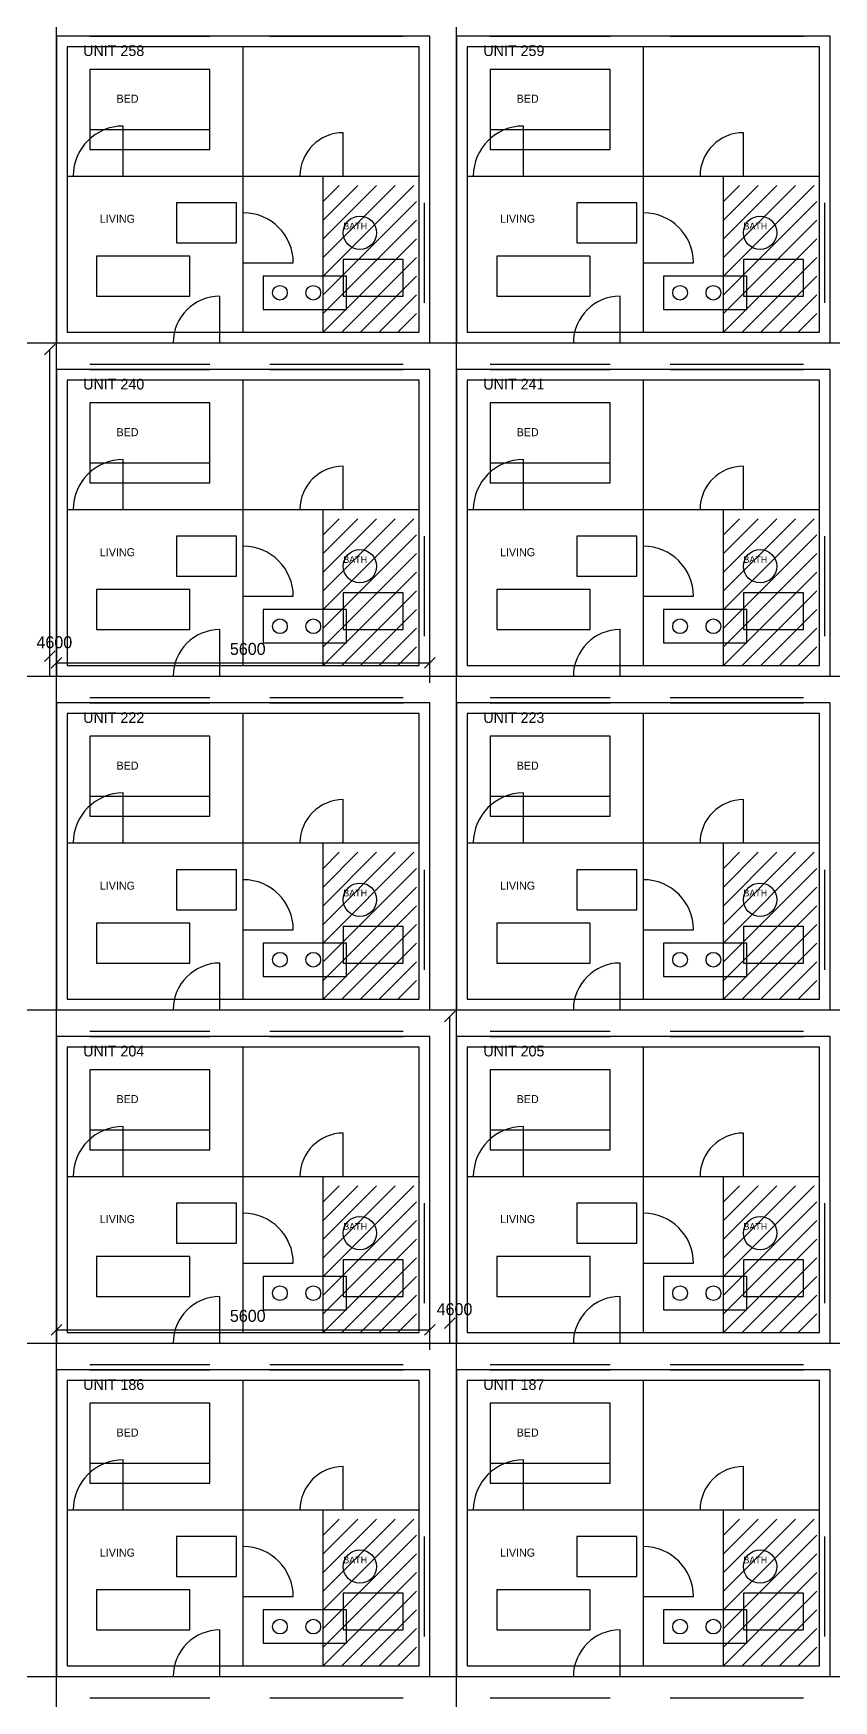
# Model space of a CAD drawing. Header units: millimetres. Extents: x -689 to 114080, y -500 to 99080.
# Drawn here: x 32653 to 44653, y 52640 to 77640 of the extents above; entities that cross this region are included whole.
import ezdxf

# ---------------------------------------------------------------- set-up
doc = ezdxf.new("R2010")
doc.units = ezdxf.units.MM
for name, color, linetype in [('DIMENSIONS', 3, 'CONTINUOUS'), ('DOORS', 2, 'CONTINUOUS'), ('FURNITURE', 5, 'CONTINUOUS'), ('GRID', 8, 'CONTINUOUS'), ('HATCH_SIM', 9, 'CONTINUOUS'), ('TEXT', 6, 'CONTINUOUS'), ('WALLS', 7, 'CONTINUOUS'), ('WINDOWS', 4, 'CONTINUOUS')]:
    doc.layers.add(name, color=color, linetype=linetype)

msp = doc.modelspace()

# ---------------------------------------------------------------- linework, layer by layer
at = {"layer": 'DIMENSIONS'}
for p, q in [((32820, 72820), (32980, 72980)), ((32900, 68300), (32900, 72900)), ((32900, 72600), (32900, 72900)), ((32820, 68220), (32980, 68380)), ((32900, 68000), (32900, 68300)), ((32920, 68120), (33080, 68280)), ((38520, 68120), (38680, 68280)), ((33000, 68200), (38600, 68200)), ((33000, 67900), (33000, 68200)), ((38600, 67900), (38600, 68200)), ((38820, 62820), (38980, 62980)), ((38900, 58300), (38900, 62900)), ((38900, 62600), (38900, 62900)), ((32920, 58120), (33080, 58280)), ((38520, 58120), (38680, 58280)), ((38820, 58220), (38980, 58380)), ((38900, 58000), (38900, 58300)), ((33000, 58200), (38600, 58200)), ((33000, 57900), (33000, 58200)), ((38600, 57900), (38600, 58200))]:
    msp.add_line(p, q, dxfattribs=at)
at = {"layer": 'DOORS'}
for p, q in [((34000, 75500), (34000, 76250)), ((40000, 75500), (40000, 76250)), ((37300, 75500), (37300, 76150)), ((43300, 75500), (43300, 76150)), ((35800, 74200), (36550, 74200)), ((41800, 74200), (42550, 74200)), ((35450, 73000), (35450, 73700)), ((41450, 73000), (41450, 73700)), ((34000, 70500), (34000, 71250)), ((40000, 70500), (40000, 71250)), ((37300, 70500), (37300, 71150)), ((43300, 70500), (43300, 71150)), ((35800, 69200), (36550, 69200)), ((41800, 69200), (42550, 69200)), ((35450, 68000), (35450, 68700)), ((41450, 68000), (41450, 68700)), ((34000, 65500), (34000, 66250)), ((40000, 65500), (40000, 66250)), ((37300, 65500), (37300, 66150)), ((43300, 65500), (43300, 66150)), ((35800, 64200), (36550, 64200)), ((41800, 64200), (42550, 64200)), ((35450, 63000), (35450, 63700)), ((41450, 63000), (41450, 63700)), ((34000, 60500), (34000, 61250)), ((40000, 60500), (40000, 61250)), ((37300, 60500), (37300, 61150)), ((43300, 60500), (43300, 61150)), ((35800, 59200), (36550, 59200)), ((41800, 59200), (42550, 59200)), ((35450, 58000), (35450, 58700)), ((41450, 58000), (41450, 58700)), ((34000, 55500), (34000, 56250)), ((40000, 55500), (40000, 56250)), ((37300, 55500), (37300, 56150)), ((43300, 55500), (43300, 56150)), ((35800, 54200), (36550, 54200)), ((41800, 54200), (42550, 54200)), ((35450, 53000), (35450, 53700)), ((41450, 53000), (41450, 53700))]:
    msp.add_line(p, q, dxfattribs=at)
for centre, radius, start, end in [((34000, 75500), 750, 90, 180), ((40000, 75500), 750, 90, 180), ((37300, 75500), 650, 90, 180), ((43300, 75500), 650, 90, 180), ((35800, 74200), 750, 0, 90), ((41800, 74200), 750, 0, 90), ((35450, 73000), 700, 90, 180), ((41450, 73000), 700, 90, 180), ((34000, 70500), 750, 90, 180), ((40000, 70500), 750, 90, 180), ((37300, 70500), 650, 90, 180), ((43300, 70500), 650, 90, 180), ((35800, 69200), 750, 0, 90), ((41800, 69200), 750, 0, 90), ((35450, 68000), 700, 90, 180), ((41450, 68000), 700, 90, 180), ((34000, 65500), 750, 90, 180), ((40000, 65500), 750, 90, 180), ((37300, 65500), 650, 90, 180), ((43300, 65500), 650, 90, 180), ((35800, 64200), 750, 0, 90), ((41800, 64200), 750, 0, 90), ((35450, 63000), 700, 90, 180), ((41450, 63000), 700, 90, 180), ((34000, 60500), 750, 90, 180), ((40000, 60500), 750, 90, 180), ((37300, 60500), 650, 90, 180), ((43300, 60500), 650, 90, 180), ((35800, 59200), 750, 0, 90), ((41800, 59200), 750, 0, 90), ((35450, 58000), 700, 90, 180), ((41450, 58000), 700, 90, 180), ((34000, 55500), 750, 90, 180), ((40000, 55500), 750, 90, 180), ((37300, 55500), 650, 90, 180), ((43300, 55500), 650, 90, 180), ((35800, 54200), 750, 0, 90), ((41800, 54200), 750, 0, 90), ((35450, 53000), 700, 90, 180), ((41450, 53000), 700, 90, 180)]:
    msp.add_arc(centre, radius, start, end, dxfattribs=at)
at = {"layer": 'FURNITURE'}
for p, q in [((35300, 77100), (33500, 77100)), ((33500, 77100), (33500, 75900)), ((35300, 75900), (35300, 77100)), ((41300, 77100), (39500, 77100)), ((39500, 77100), (39500, 75900)), ((41300, 75900), (41300, 77100)), ((33500, 76200), (35300, 76200)), ((39500, 76200), (41300, 76200)), ((33500, 75900), (35300, 75900)), ((39500, 75900), (41300, 75900)), ((35700, 75100), (34800, 75100)), ((34800, 75100), (34800, 74500)), ((35700, 74500), (35700, 75100)), ((41700, 75100), (40800, 75100)), ((40800, 75100), (40800, 74500)), ((41700, 74500), (41700, 75100)), ((34800, 74500), (35700, 74500)), ((40800, 74500), (41700, 74500)), ((35000, 74300), (33600, 74300)), ((33600, 74300), (33600, 73700)), ((35000, 73700), (35000, 74300)), ((38200, 74250), (37300, 74250)), ((37300, 74250), (37300, 73700)), ((38200, 73700), (38200, 74250)), ((41000, 74300), (39600, 74300)), ((39600, 74300), (39600, 73700)), ((41000, 73700), (41000, 74300)), ((44200, 74250), (43300, 74250)), ((43300, 74250), (43300, 73700)), ((44200, 73700), (44200, 74250)), ((37350, 74000), (36100, 74000)), ((36100, 74000), (36100, 73500)), ((37350, 73500), (37350, 74000)), ((43350, 74000), (42100, 74000)), ((42100, 74000), (42100, 73500)), ((43350, 73500), (43350, 74000)), ((33600, 73700), (35000, 73700)), ((36100, 73500), (37350, 73500)), ((37300, 73700), (38200, 73700)), ((39600, 73700), (41000, 73700)), ((42100, 73500), (43350, 73500)), ((43300, 73700), (44200, 73700)), ((35300, 72100), (33500, 72100)), ((33500, 72100), (33500, 70900)), ((35300, 70900), (35300, 72100)), ((41300, 72100), (39500, 72100)), ((39500, 72100), (39500, 70900)), ((41300, 70900), (41300, 72100)), ((33500, 71200), (35300, 71200)), ((39500, 71200), (41300, 71200)), ((33500, 70900), (35300, 70900)), ((39500, 70900), (41300, 70900)), ((35700, 70100), (34800, 70100)), ((34800, 70100), (34800, 69500)), ((35700, 69500), (35700, 70100)), ((41700, 70100), (40800, 70100)), ((40800, 70100), (40800, 69500)), ((41700, 69500), (41700, 70100)), ((34800, 69500), (35700, 69500)), ((40800, 69500), (41700, 69500)), ((35000, 69300), (33600, 69300)), ((33600, 69300), (33600, 68700)), ((35000, 68700), (35000, 69300)), ((38200, 69250), (37300, 69250)), ((37300, 69250), (37300, 68700)), ((38200, 68700), (38200, 69250)), ((41000, 69300), (39600, 69300)), ((39600, 69300), (39600, 68700)), ((41000, 68700), (41000, 69300)), ((44200, 69250), (43300, 69250)), ((43300, 69250), (43300, 68700)), ((44200, 68700), (44200, 69250)), ((37350, 69000), (36100, 69000)), ((36100, 69000), (36100, 68500)), ((37350, 68500), (37350, 69000)), ((43350, 69000), (42100, 69000)), ((42100, 69000), (42100, 68500)), ((43350, 68500), (43350, 69000)), ((33600, 68700), (35000, 68700)), ((36100, 68500), (37350, 68500)), ((37300, 68700), (38200, 68700)), ((39600, 68700), (41000, 68700)), ((42100, 68500), (43350, 68500)), ((43300, 68700), (44200, 68700)), ((35300, 67100), (33500, 67100)), ((33500, 67100), (33500, 65900)), ((35300, 65900), (35300, 67100)), ((41300, 67100), (39500, 67100)), ((39500, 67100), (39500, 65900)), ((41300, 65900), (41300, 67100)), ((33500, 66200), (35300, 66200)), ((39500, 66200), (41300, 66200)), ((33500, 65900), (35300, 65900)), ((39500, 65900), (41300, 65900)), ((35700, 65100), (34800, 65100)), ((34800, 65100), (34800, 64500)), ((35700, 64500), (35700, 65100)), ((41700, 65100), (40800, 65100)), ((40800, 65100), (40800, 64500)), ((41700, 64500), (41700, 65100)), ((34800, 64500), (35700, 64500)), ((40800, 64500), (41700, 64500)), ((35000, 64300), (33600, 64300)), ((33600, 64300), (33600, 63700)), ((35000, 63700), (35000, 64300)), ((38200, 64250), (37300, 64250)), ((37300, 64250), (37300, 63700)), ((38200, 63700), (38200, 64250)), ((41000, 64300), (39600, 64300)), ((39600, 64300), (39600, 63700)), ((41000, 63700), (41000, 64300)), ((44200, 64250), (43300, 64250)), ((43300, 64250), (43300, 63700)), ((44200, 63700), (44200, 64250)), ((37350, 64000), (36100, 64000)), ((36100, 64000), (36100, 63500)), ((37350, 63500), (37350, 64000)), ((43350, 64000), (42100, 64000)), ((42100, 64000), (42100, 63500)), ((43350, 63500), (43350, 64000)), ((33600, 63700), (35000, 63700)), ((36100, 63500), (37350, 63500)), ((37300, 63700), (38200, 63700)), ((39600, 63700), (41000, 63700)), ((42100, 63500), (43350, 63500)), ((43300, 63700), (44200, 63700)), ((35300, 62100), (33500, 62100)), ((33500, 62100), (33500, 60900)), ((35300, 60900), (35300, 62100)), ((41300, 62100), (39500, 62100)), ((39500, 62100), (39500, 60900)), ((41300, 60900), (41300, 62100)), ((33500, 61200), (35300, 61200)), ((39500, 61200), (41300, 61200)), ((33500, 60900), (35300, 60900)), ((39500, 60900), (41300, 60900)), ((35700, 60100), (34800, 60100)), ((34800, 60100), (34800, 59500)), ((35700, 59500), (35700, 60100)), ((41700, 60100), (40800, 60100)), ((40800, 60100), (40800, 59500)), ((41700, 59500), (41700, 60100)), ((34800, 59500), (35700, 59500)), ((40800, 59500), (41700, 59500)), ((35000, 59300), (33600, 59300)), ((33600, 59300), (33600, 58700)), ((35000, 58700), (35000, 59300)), ((38200, 59250), (37300, 59250)), ((37300, 59250), (37300, 58700)), ((38200, 58700), (38200, 59250)), ((41000, 59300), (39600, 59300)), ((39600, 59300), (39600, 58700)), ((41000, 58700), (41000, 59300)), ((44200, 59250), (43300, 59250)), ((43300, 59250), (43300, 58700)), ((44200, 58700), (44200, 59250)), ((37350, 59000), (36100, 59000)), ((36100, 59000), (36100, 58500)), ((37350, 58500), (37350, 59000)), ((43350, 59000), (42100, 59000)), ((42100, 59000), (42100, 58500)), ((43350, 58500), (43350, 59000)), ((33600, 58700), (35000, 58700)), ((36100, 58500), (37350, 58500)), ((37300, 58700), (38200, 58700)), ((39600, 58700), (41000, 58700)), ((42100, 58500), (43350, 58500)), ((43300, 58700), (44200, 58700)), ((35300, 57100), (33500, 57100)), ((33500, 57100), (33500, 55900)), ((35300, 55900), (35300, 57100)), ((41300, 57100), (39500, 57100)), ((39500, 57100), (39500, 55900)), ((41300, 55900), (41300, 57100)), ((33500, 56200), (35300, 56200)), ((39500, 56200), (41300, 56200)), ((33500, 55900), (35300, 55900)), ((39500, 55900), (41300, 55900)), ((35700, 55100), (34800, 55100)), ((34800, 55100), (34800, 54500)), ((35700, 54500), (35700, 55100)), ((41700, 55100), (40800, 55100)), ((40800, 55100), (40800, 54500)), ((41700, 54500), (41700, 55100)), ((34800, 54500), (35700, 54500)), ((40800, 54500), (41700, 54500)), ((35000, 54300), (33600, 54300)), ((33600, 54300), (33600, 53700)), ((35000, 53700), (35000, 54300)), ((38200, 54250), (37300, 54250)), ((37300, 54250), (37300, 53700)), ((38200, 53700), (38200, 54250)), ((41000, 54300), (39600, 54300)), ((39600, 54300), (39600, 53700)), ((41000, 53700), (41000, 54300)), ((44200, 54250), (43300, 54250)), ((43300, 54250), (43300, 53700)), ((44200, 53700), (44200, 54250)), ((37350, 54000), (36100, 54000)), ((36100, 54000), (36100, 53500)), ((37350, 53500), (37350, 54000)), ((43350, 54000), (42100, 54000)), ((42100, 54000), (42100, 53500)), ((43350, 53500), (43350, 54000)), ((33600, 53700), (35000, 53700)), ((36100, 53500), (37350, 53500)), ((37300, 53700), (38200, 53700)), ((39600, 53700), (41000, 53700)), ((42100, 53500), (43350, 53500)), ((43300, 53700), (44200, 53700))]:
    msp.add_line(p, q, dxfattribs=at)
for centre, radius in [((37550, 74650), 250), ((43550, 74650), 250), ((36350, 73750), 110), ((36850, 73750), 110), ((42350, 73750), 110), ((42850, 73750), 110), ((37550, 69650), 250), ((43550, 69650), 250), ((36350, 68750), 110), ((36850, 68750), 110), ((42350, 68750), 110), ((42850, 68750), 110), ((37550, 64650), 250), ((43550, 64650), 250), ((36350, 63750), 110), ((36850, 63750), 110), ((42350, 63750), 110), ((42850, 63750), 110), ((37550, 59650), 250), ((43550, 59650), 250), ((36350, 58750), 110), ((36850, 58750), 110), ((42350, 58750), 110), ((42850, 58750), 110), ((37550, 54650), 250), ((43550, 54650), 250), ((36350, 53750), 110), ((36850, 53750), 110), ((42350, 53750), 110), ((42850, 53750), 110)]:
    msp.add_circle(centre, radius, dxfattribs=at)
at = {"layer": 'GRID'}
for p, q in [((33000, 500), (33000, 97700)), ((39000, 500), (39000, 97700)), ((500, 73000), (113500, 73000)), ((500, 68000), (113500, 68000)), ((500, 63000), (113500, 63000)), ((500, 58000), (113500, 58000)), ((500, 53000), (113500, 53000))]:
    msp.add_line(p, q, dxfattribs=at)
at = {"layer": 'HATCH_SIM'}
for p, q in [((37000, 75120), (37240, 75360)), ((37000, 74840), (37520, 75360)), ((37000, 74560), (37800, 75360)), ((37000, 74280), (38080, 75360)), ((37000, 74000), (38360, 75360)), ((43000, 75120), (43240, 75360)), ((43000, 74840), (43520, 75360)), ((43000, 74560), (43800, 75360)), ((43000, 74280), (44080, 75360)), ((43000, 74000), (44360, 75360)), ((37000, 73720), (38400, 75120)), ((43000, 73720), (44400, 75120)), ((37000, 73440), (38400, 74840)), ((43000, 73440), (44400, 74840)), ((37000, 73160), (38400, 74560)), ((43000, 73160), (44400, 74560)), ((37280, 73160), (38400, 74280)), ((43280, 73160), (44400, 74280)), ((37560, 73160), (38400, 74000)), ((43560, 73160), (44400, 74000)), ((37840, 73160), (38400, 73720)), ((43840, 73160), (44400, 73720)), ((38120, 73160), (38400, 73440)), ((44120, 73160), (44400, 73440)), ((38400, 73160), (38400, 73160)), ((44400, 73160), (44400, 73160)), ((37000, 70120), (37240, 70360)), ((37000, 69840), (37520, 70360)), ((37000, 69560), (37800, 70360)), ((37000, 69280), (38080, 70360)), ((37000, 69000), (38360, 70360)), ((43000, 70120), (43240, 70360)), ((43000, 69840), (43520, 70360)), ((43000, 69560), (43800, 70360)), ((43000, 69280), (44080, 70360)), ((43000, 69000), (44360, 70360)), ((37000, 68720), (38400, 70120)), ((43000, 68720), (44400, 70120)), ((37000, 68440), (38400, 69840)), ((43000, 68440), (44400, 69840)), ((37000, 68160), (38400, 69560)), ((43000, 68160), (44400, 69560)), ((37280, 68160), (38400, 69280)), ((43280, 68160), (44400, 69280)), ((37560, 68160), (38400, 69000)), ((43560, 68160), (44400, 69000)), ((37840, 68160), (38400, 68720)), ((43840, 68160), (44400, 68720)), ((38120, 68160), (38400, 68440)), ((44120, 68160), (44400, 68440)), ((38400, 68160), (38400, 68160)), ((44400, 68160), (44400, 68160)), ((37000, 65120), (37240, 65360)), ((37000, 64840), (37520, 65360)), ((37000, 64560), (37800, 65360)), ((37000, 64280), (38080, 65360)), ((37000, 64000), (38360, 65360)), ((43000, 65120), (43240, 65360)), ((43000, 64840), (43520, 65360)), ((43000, 64560), (43800, 65360)), ((43000, 64280), (44080, 65360)), ((43000, 64000), (44360, 65360)), ((37000, 63720), (38400, 65120)), ((43000, 63720), (44400, 65120)), ((37000, 63440), (38400, 64840)), ((43000, 63440), (44400, 64840)), ((37000, 63160), (38400, 64560)), ((43000, 63160), (44400, 64560)), ((37280, 63160), (38400, 64280)), ((43280, 63160), (44400, 64280)), ((37560, 63160), (38400, 64000)), ((43560, 63160), (44400, 64000)), ((37840, 63160), (38400, 63720)), ((43840, 63160), (44400, 63720)), ((38120, 63160), (38400, 63440)), ((44120, 63160), (44400, 63440)), ((38400, 63160), (38400, 63160)), ((44400, 63160), (44400, 63160)), ((37000, 60120), (37240, 60360)), ((37000, 59840), (37520, 60360)), ((37000, 59560), (37800, 60360)), ((37000, 59280), (38080, 60360)), ((37000, 59000), (38360, 60360)), ((43000, 60120), (43240, 60360)), ((43000, 59840), (43520, 60360)), ((43000, 59560), (43800, 60360)), ((43000, 59280), (44080, 60360)), ((43000, 59000), (44360, 60360)), ((37000, 58720), (38400, 60120)), ((43000, 58720), (44400, 60120)), ((37000, 58440), (38400, 59840)), ((43000, 58440), (44400, 59840)), ((37000, 58160), (38400, 59560)), ((43000, 58160), (44400, 59560)), ((37280, 58160), (38400, 59280)), ((43280, 58160), (44400, 59280)), ((37560, 58160), (38400, 59000)), ((43560, 58160), (44400, 59000)), ((37840, 58160), (38400, 58720)), ((43840, 58160), (44400, 58720)), ((38120, 58160), (38400, 58440)), ((44120, 58160), (44400, 58440)), ((38400, 58160), (38400, 58160)), ((44400, 58160), (44400, 58160)), ((37000, 55120), (37240, 55360)), ((37000, 54840), (37520, 55360)), ((37000, 54560), (37800, 55360)), ((37000, 54280), (38080, 55360)), ((37000, 54000), (38360, 55360)), ((43000, 55120), (43240, 55360)), ((43000, 54840), (43520, 55360)), ((43000, 54560), (43800, 55360)), ((43000, 54280), (44080, 55360)), ((43000, 54000), (44360, 55360)), ((37000, 53720), (38400, 55120)), ((43000, 53720), (44400, 55120)), ((37000, 53440), (38400, 54840)), ((43000, 53440), (44400, 54840)), ((37000, 53160), (38400, 54560)), ((43000, 53160), (44400, 54560)), ((37280, 53160), (38400, 54280)), ((43280, 53160), (44400, 54280)), ((37560, 53160), (38400, 54000)), ((43560, 53160), (44400, 54000)), ((37840, 53160), (38400, 53720)), ((43840, 53160), (44400, 53720)), ((38120, 53160), (38400, 53440)), ((44120, 53160), (44400, 53440)), ((38400, 53160), (38400, 53160)), ((44400, 53160), (44400, 53160))]:
    msp.add_line(p, q, dxfattribs=at)
at = {"layer": 'WALLS'}
for p, q in [((38600, 77600), (33000, 77600)), ((33000, 77600), (33000, 73000)), ((38600, 73000), (38600, 77600)), ((44600, 77600), (39000, 77600)), ((39000, 77600), (39000, 73000)), ((44600, 73000), (44600, 77600)), ((38440, 77440), (33160, 77440)), ((33160, 77440), (33160, 73160)), ((35800, 73160), (35800, 77440)), ((38440, 73160), (38440, 77440)), ((44440, 77440), (39160, 77440)), ((39160, 77440), (39160, 73160)), ((41800, 73160), (41800, 77440)), ((44440, 73160), (44440, 77440)), ((33160, 75500), (38440, 75500)), ((37000, 73160), (37000, 75500)), ((39160, 75500), (44440, 75500)), ((43000, 73160), (43000, 75500)), ((33000, 73000), (38600, 73000)), ((33160, 73160), (38440, 73160)), ((39000, 73000), (44600, 73000)), ((39160, 73160), (44440, 73160)), ((38600, 72600), (33000, 72600)), ((33000, 72600), (33000, 68000)), ((38600, 68000), (38600, 72600)), ((44600, 72600), (39000, 72600)), ((39000, 72600), (39000, 68000)), ((44600, 68000), (44600, 72600)), ((38440, 72440), (33160, 72440)), ((33160, 72440), (33160, 68160)), ((35800, 68160), (35800, 72440)), ((38440, 68160), (38440, 72440)), ((44440, 72440), (39160, 72440)), ((39160, 72440), (39160, 68160)), ((41800, 68160), (41800, 72440)), ((44440, 68160), (44440, 72440)), ((33160, 70500), (38440, 70500)), ((37000, 68160), (37000, 70500)), ((39160, 70500), (44440, 70500)), ((43000, 68160), (43000, 70500)), ((33000, 68000), (38600, 68000)), ((33160, 68160), (38440, 68160)), ((39000, 68000), (44600, 68000)), ((39160, 68160), (44440, 68160)), ((38600, 67600), (33000, 67600)), ((33000, 67600), (33000, 63000)), ((38600, 63000), (38600, 67600)), ((44600, 67600), (39000, 67600)), ((39000, 67600), (39000, 63000)), ((44600, 63000), (44600, 67600)), ((38440, 67440), (33160, 67440)), ((33160, 67440), (33160, 63160)), ((35800, 63160), (35800, 67440)), ((38440, 63160), (38440, 67440)), ((44440, 67440), (39160, 67440)), ((39160, 67440), (39160, 63160)), ((41800, 63160), (41800, 67440)), ((44440, 63160), (44440, 67440)), ((33160, 65500), (38440, 65500)), ((37000, 63160), (37000, 65500)), ((39160, 65500), (44440, 65500)), ((43000, 63160), (43000, 65500)), ((33000, 63000), (38600, 63000)), ((33160, 63160), (38440, 63160)), ((39000, 63000), (44600, 63000)), ((39160, 63160), (44440, 63160)), ((38600, 62600), (33000, 62600)), ((33000, 62600), (33000, 58000)), ((38600, 58000), (38600, 62600)), ((44600, 62600), (39000, 62600)), ((39000, 62600), (39000, 58000)), ((44600, 58000), (44600, 62600)), ((38440, 62440), (33160, 62440)), ((33160, 62440), (33160, 58160)), ((35800, 58160), (35800, 62440)), ((38440, 58160), (38440, 62440)), ((44440, 62440), (39160, 62440)), ((39160, 62440), (39160, 58160)), ((41800, 58160), (41800, 62440)), ((44440, 58160), (44440, 62440)), ((33160, 60500), (38440, 60500)), ((37000, 58160), (37000, 60500)), ((39160, 60500), (44440, 60500)), ((43000, 58160), (43000, 60500)), ((33000, 58000), (38600, 58000)), ((33160, 58160), (38440, 58160)), ((39000, 58000), (44600, 58000)), ((39160, 58160), (44440, 58160)), ((38600, 57600), (33000, 57600)), ((33000, 57600), (33000, 53000)), ((38600, 53000), (38600, 57600)), ((44600, 57600), (39000, 57600)), ((39000, 57600), (39000, 53000)), ((44600, 53000), (44600, 57600)), ((38440, 57440), (33160, 57440)), ((33160, 57440), (33160, 53160)), ((35800, 53160), (35800, 57440)), ((38440, 53160), (38440, 57440)), ((44440, 57440), (39160, 57440)), ((39160, 57440), (39160, 53160)), ((41800, 53160), (41800, 57440)), ((44440, 53160), (44440, 57440)), ((33160, 55500), (38440, 55500)), ((37000, 53160), (37000, 55500)), ((39160, 55500), (44440, 55500)), ((43000, 53160), (43000, 55500)), ((33000, 53000), (38600, 53000)), ((33160, 53160), (38440, 53160)), ((39000, 53000), (44600, 53000)), ((39160, 53160), (44440, 53160))]:
    msp.add_line(p, q, dxfattribs=at)
at = {"layer": 'WINDOWS'}
for p, q in [((33500, 77600), (35300, 77600)), ((36200, 77600), (38200, 77600)), ((39500, 77600), (41300, 77600)), ((42200, 77600), (44200, 77600)), ((38520, 73600), (38520, 75100)), ((38600, 73600), (38600, 75100)), ((44520, 73600), (44520, 75100)), ((44600, 73600), (44600, 75100)), ((33500, 72680), (35300, 72680)), ((33500, 72600), (35300, 72600)), ((36200, 72680), (38200, 72680)), ((36200, 72600), (38200, 72600)), ((39500, 72680), (41300, 72680)), ((39500, 72600), (41300, 72600)), ((42200, 72680), (44200, 72680)), ((42200, 72600), (44200, 72600)), ((38520, 68600), (38520, 70100)), ((38600, 68600), (38600, 70100)), ((44520, 68600), (44520, 70100)), ((44600, 68600), (44600, 70100)), ((33500, 67680), (35300, 67680)), ((33500, 67600), (35300, 67600)), ((36200, 67680), (38200, 67680)), ((36200, 67600), (38200, 67600)), ((39500, 67680), (41300, 67680)), ((39500, 67600), (41300, 67600)), ((42200, 67680), (44200, 67680)), ((42200, 67600), (44200, 67600)), ((38520, 63600), (38520, 65100)), ((38600, 63600), (38600, 65100)), ((44520, 63600), (44520, 65100)), ((44600, 63600), (44600, 65100)), ((33500, 62680), (35300, 62680)), ((33500, 62600), (35300, 62600)), ((36200, 62680), (38200, 62680)), ((36200, 62600), (38200, 62600)), ((39500, 62680), (41300, 62680)), ((39500, 62600), (41300, 62600)), ((42200, 62680), (44200, 62680)), ((42200, 62600), (44200, 62600)), ((38520, 58600), (38520, 60100)), ((38600, 58600), (38600, 60100)), ((44520, 58600), (44520, 60100)), ((44600, 58600), (44600, 60100)), ((33500, 57680), (35300, 57680)), ((33500, 57600), (35300, 57600)), ((36200, 57680), (38200, 57680)), ((36200, 57600), (38200, 57600)), ((39500, 57680), (41300, 57680)), ((39500, 57600), (41300, 57600)), ((42200, 57680), (44200, 57680)), ((42200, 57600), (44200, 57600)), ((38520, 53600), (38520, 55100)), ((38600, 53600), (38600, 55100)), ((44520, 53600), (44520, 55100)), ((44600, 53600), (44600, 55100)), ((33500, 52680), (35300, 52680)), ((36200, 52680), (38200, 52680)), ((39500, 52680), (41300, 52680)), ((42200, 52680), (44200, 52680))]:
    msp.add_line(p, q, dxfattribs=at)

# ---------------------------------------------------------------- texts
at = {"layer": 'DIMENSIONS'}
for s, p in [('4600', (32700, 68420)), ('5600', (35600, 68320)), ('5600', (35600, 58320)), ('4600', (38700, 58420))]:
    msp.add_text(s, height=180, dxfattribs=at).set_placement(p)
at = {"layer": 'TEXT'}
for s, height, p in [('UNIT 258', 160, (33400, 77300)), ('UNIT 259', 160, (39400, 77300)), ('BED', 120, (33900, 76600)), ('BED', 120, (39900, 76600)), ('LIVING', 120, (33650, 74800)), ('BATH', 100, (37300, 74700)), ('LIVING', 120, (39650, 74800)), ('BATH', 100, (43300, 74700)), ('UNIT 240', 160, (33400, 72300)), ('UNIT 241', 160, (39400, 72300)), ('BED', 120, (33900, 71600)), ('BED', 120, (39900, 71600)), ('LIVING', 120, (33650, 69800)), ('BATH', 100, (37300, 69700)), ('LIVING', 120, (39650, 69800)), ('BATH', 100, (43300, 69700)), ('UNIT 222', 160, (33400, 67300)), ('UNIT 223', 160, (39400, 67300)), ('BED', 120, (33900, 66600)), ('BED', 120, (39900, 66600)), ('LIVING', 120, (33650, 64800)), ('BATH', 100, (37300, 64700)), ('LIVING', 120, (39650, 64800)), ('BATH', 100, (43300, 64700)), ('UNIT 204', 160, (33400, 62300)), ('UNIT 205', 160, (39400, 62300)), ('BED', 120, (33900, 61600)), ('BED', 120, (39900, 61600)), ('LIVING', 120, (33650, 59800)), ('BATH', 100, (37300, 59700)), ('LIVING', 120, (39650, 59800)), ('BATH', 100, (43300, 59700)), ('UNIT 186', 160, (33400, 57300)), ('UNIT 187', 160, (39400, 57300)), ('BED', 120, (33900, 56600)), ('BED', 120, (39900, 56600)), ('LIVING', 120, (33650, 54800)), ('BATH', 100, (37300, 54700)), ('LIVING', 120, (39650, 54800)), ('BATH', 100, (43300, 54700))]:
    msp.add_text(s, height=height, dxfattribs=at).set_placement(p)

doc.saveas('drawing.dxf')
